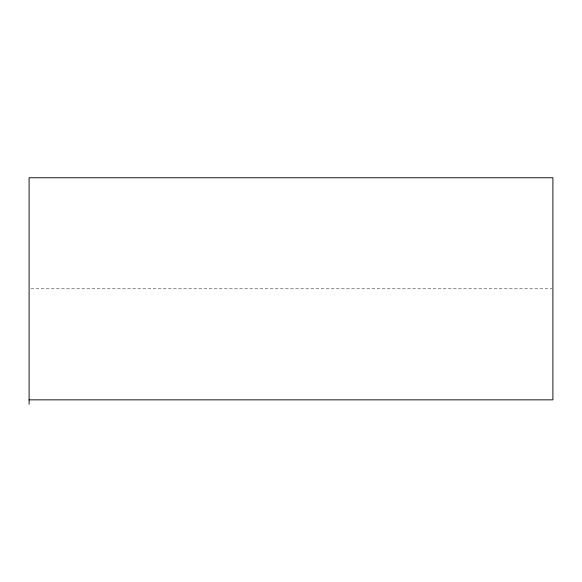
<?xml version="1.0" encoding="UTF-8"?>
<svg xmlns="http://www.w3.org/2000/svg" width="582" height="582" viewBox="0 0 582 582"><rect width="100%" height="100%" fill="white"/><g stroke="black" fill="none" stroke-linecap="round" stroke-linejoin="round"><path stroke-width="0.44" stroke-dasharray="2.91 2.18" d="M30.919 288.803L551.991 288.803"/><path stroke-width="0.87" d="M29.1 399.849L552.9 399.849L552.9 177.757L29.1 177.757L29.1 404.243"/></g></svg>
